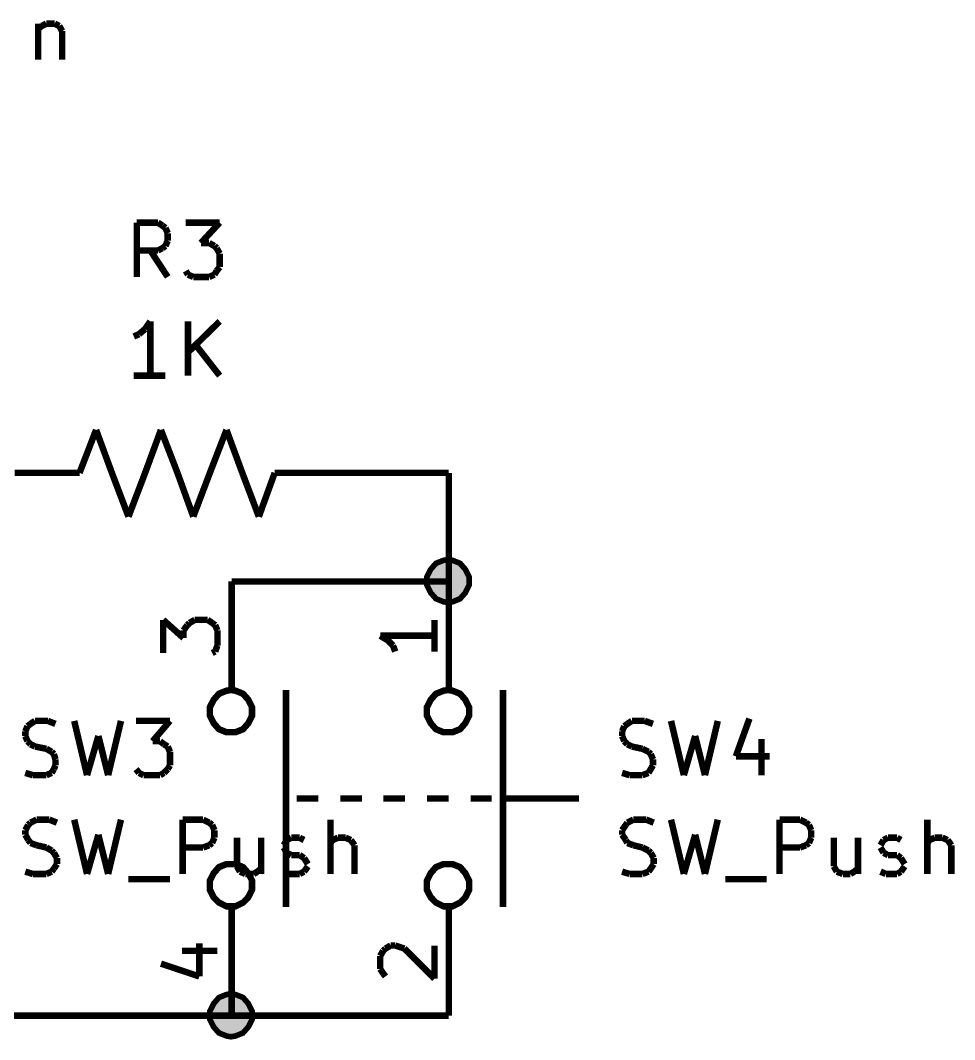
# Model space of a CAD drawing. Header units: millimetres. Extents: x 10 to 287, y 10 to 200.
# Drawn here: x 151.26 to 173.13, y 69.77 to 93.61 of the extents above; entities that cross this region are included whole.
import ezdxf

# ---------------------------------------------------------------- set-up
doc = ezdxf.new("R2010")
doc.units = ezdxf.units.MM
doc.layers.add('H', color=7, linetype='Continuous')
doc.layers.add('P', color=7, linetype='Continuous')

msp = doc.modelspace()

# ---------------------------------------------------------------- hatches: boundary and pattern name
at = {"layer": 'H', "linetype": 'Continuous'}
for points in [[(161.29, 79.992), (161.184, 79.992), (161.008, 80.081), (160.867, 80.204), (160.796, 80.38), (160.778, 80.486), (160.796, 80.592), (160.867, 80.768), (161.008, 80.892), (161.184, 80.98), (161.29, 80.98), (161.378, 80.98), (161.555, 80.892), (161.696, 80.768), (161.766, 80.592), (161.784, 80.486), (161.766, 80.38), (161.696, 80.204), (161.555, 80.081), (161.378, 79.992), (161.29, 79.992)], [(156.192, 69.832), (156.104, 69.832), (155.928, 69.921), (155.787, 70.044), (155.716, 70.22), (155.698, 70.326), (155.716, 70.432), (155.787, 70.608), (155.928, 70.732), (156.104, 70.82), (156.192, 70.82), (156.298, 70.82), (156.475, 70.732), (156.616, 70.608), (156.686, 70.432), (156.704, 70.326), (156.686, 70.22), (156.616, 70.044), (156.475, 69.921), (156.298, 69.832), (156.192, 69.832)]]:
    msp.add_hatch(color=256, dxfattribs=at).paths.add_polyline_path(points)

# ---------------------------------------------------------------- linework, layer by layer
at = {"layer": 'P'}
for points, const_width in [([(151.677, 93.539), (151.677, 92.692)], 0.152), ([(151.677, 93.416), (151.765, 93.486)], 0.152), ([(151.765, 93.486), (151.871, 93.539)], 0.152), ([(151.871, 93.539), (152.065, 93.539)], 0.152), ([(152.065, 93.539), (152.171, 93.486)], 0.152), ([(152.171, 93.486), (152.241, 93.363)], 0.152), ([(152.241, 93.363), (152.241, 92.692)], 0.152), ([(153.988, 87.612), (153.988, 88.882)], 0.152), ([(153.988, 88.882), (154.481, 88.882)], 0.152), ([(154.481, 88.882), (154.587, 88.812)], 0.152), ([(154.587, 88.812), (154.658, 88.759)], 0.152), ([(154.658, 88.759), (154.711, 88.635)], 0.152), ([(155.134, 88.882), (155.928, 88.882)], 0.152), ([(155.928, 88.882), (155.487, 88.406)], 0.152), ([(154.711, 88.459), (154.658, 88.336)], 0.152), ([(154.711, 88.635), (154.711, 88.459)], 0.152), ([(154.481, 88.23), (153.988, 88.23)], 0.152), ([(154.711, 87.612), (154.305, 88.23)], 0.152), ([(154.587, 88.283), (154.481, 88.23)], 0.152), ([(154.658, 88.336), (154.587, 88.283)], 0.152), ([(155.487, 88.406), (155.681, 88.406)], 0.152), ([(155.681, 88.406), (155.804, 88.336)], 0.152), ([(155.804, 88.336), (155.857, 88.283)], 0.152), ([(155.857, 88.283), (155.928, 88.159)], 0.152), ([(155.928, 88.159), (155.928, 87.842)], 0.152), ([(155.187, 87.665), (155.134, 87.753)], 0.152), ([(155.857, 87.753), (155.804, 87.665)], 0.152), ([(155.928, 87.842), (155.857, 87.753)], 0.152), ([(155.31, 87.612), (155.187, 87.665)], 0.152), ([(155.681, 87.612), (155.31, 87.612)], 0.152), ([(155.804, 87.665), (155.681, 87.612)], 0.152), ([(154.305, 86.572), (154.182, 86.395)], 0.152), ([(154.305, 85.302), (154.305, 86.572)], 0.152), ([(155.187, 85.302), (155.187, 86.572)], 0.152), ([(155.928, 86.572), (155.187, 85.848)], 0.152), ([(154.04, 86.272), (153.917, 86.219)], 0.152), ([(154.182, 86.395), (154.04, 86.272)], 0.152), ([(155.928, 85.302), (155.363, 86.025)], 0.152), ([(154.658, 85.302), (153.917, 85.302)], 0.152), ([(153.035, 84.032), (152.647, 83.026)], 0.152), ([(153.405, 83.026), (153.035, 84.032)], 0.152), ([(154.552, 84.032), (154.182, 83.026)], 0.152), ([(154.94, 83.026), (154.552, 84.032)], 0.152), ([(156.087, 84.032), (155.698, 83.026)], 0.152), ([(156.457, 83.026), (156.087, 84.032)], 0.152), ([(152.4, 83.026), (151.13, 83.026)], 0.152), ([(152.647, 83.026), (152.4, 83.026)], 0.152), ([(153.793, 82.003), (153.405, 83.026)], 0.152), ([(154.182, 83.026), (153.793, 82.003)], 0.152), ([(155.31, 82.003), (154.94, 83.026)], 0.152), ([(155.698, 83.026), (155.31, 82.003)], 0.152), ([(156.845, 82.003), (156.457, 83.026)], 0.152), ([(157.215, 83.026), (156.845, 82.003)], 0.152), ([(157.215, 83.026), (157.48, 83.026)], 0.152), ([(157.48, 83.026), (158.75, 83.026)], 0.152), ([(161.29, 83.026), (158.75, 83.026)], 0.152), ([(161.29, 80.486), (161.29, 83.026)], 0.152), ([(161.766, 80.486), (161.766, 80.592), (161.678, 80.768), (161.555, 80.91), (161.378, 80.98), (161.272, 80.998), (161.167, 80.98), (160.99, 80.91), (160.867, 80.768), (160.778, 80.592), (160.778, 80.504), (160.778, 80.398), (160.867, 80.222), (160.99, 80.081), (161.167, 80.01), (161.272, 79.992), (161.378, 80.01), (161.555, 80.081), (161.678, 80.222), (161.766, 80.398), (161.766, 80.486), (161.766, 80.486)], 0.132), ([(156.21, 77.946), (156.21, 80.486)], 0.152), ([(156.21, 80.486), (161.29, 80.486)], 0.152), ([(161.29, 77.946), (161.29, 80.486)], 0.152), ([(154.605, 78.811), (154.605, 79.587)], 0.152), ([(154.605, 79.587), (155.081, 79.163)], 0.152), ([(155.222, 79.516), (155.346, 79.587)], 0.152), ([(155.346, 79.587), (155.646, 79.587)], 0.152), ([(155.646, 79.587), (155.751, 79.516)], 0.152), ([(160.955, 79.587), (160.955, 78.846)], 0.152), ([(155.081, 79.34), (155.169, 79.463)], 0.152), ([(155.169, 79.463), (155.222, 79.516)], 0.152), ([(155.751, 79.516), (155.822, 79.463)], 0.152), ([(155.822, 79.463), (155.875, 79.34)], 0.152), ([(155.081, 79.163), (155.081, 79.34)], 0.152), ([(155.875, 79.34), (155.875, 78.987)], 0.152), ([(160.955, 79.216), (159.685, 79.216)], 0.152), ([(159.685, 79.216), (159.861, 79.11)], 0.152), ([(159.861, 79.11), (159.985, 78.987)], 0.152), ([(155.875, 78.987), (155.822, 78.846)], 0.152), ([(159.985, 78.987), (160.038, 78.846)], 0.152), ([(155.822, 78.846), (155.751, 78.811)], 0.152), ([(156.686, 77.452), (156.686, 77.541), (156.598, 77.717), (156.475, 77.858), (156.298, 77.929), (156.192, 77.946), (156.087, 77.929), (155.91, 77.858), (155.787, 77.717), (155.698, 77.541), (155.698, 77.452), (155.698, 77.347), (155.787, 77.17), (155.91, 77.029), (156.087, 76.958), (156.192, 76.958), (156.298, 76.958), (156.475, 77.029), (156.598, 77.17), (156.686, 77.347), (156.686, 77.452), (156.686, 77.452)], 0.152), ([(157.48, 72.866), (157.48, 77.946)], 0.152), ([(161.766, 77.452), (161.766, 77.541), (161.678, 77.717), (161.555, 77.858), (161.378, 77.929), (161.272, 77.946), (161.167, 77.929), (160.99, 77.858), (160.867, 77.717), (160.778, 77.541), (160.778, 77.452), (160.778, 77.347), (160.867, 77.17), (160.99, 77.029), (161.167, 76.958), (161.272, 76.958), (161.378, 76.958), (161.555, 77.029), (161.678, 77.17), (161.766, 77.347), (161.766, 77.452), (161.766, 77.452)], 0.152), ([(162.56, 72.866), (162.56, 77.946)], 0.152), ([(151.5, 77.153), (151.606, 77.223)], 0.152), ([(151.606, 77.223), (151.906, 77.223)], 0.152), ([(151.906, 77.223), (152.083, 77.153)], 0.152), ([(152.523, 77.223), (152.823, 75.953)], 0.152), ([(153.317, 75.953), (153.617, 77.223)], 0.152), ([(153.97, 77.223), (154.764, 77.223)], 0.152), ([(154.764, 77.223), (154.358, 76.747)], 0.152), ([(165.47, 77.153), (165.576, 77.223)], 0.152), ([(165.576, 77.223), (165.876, 77.223)], 0.152), ([(165.876, 77.223), (166.07, 77.153)], 0.152), ([(166.493, 77.223), (166.793, 75.953)], 0.152), ([(167.287, 75.953), (167.587, 77.223)], 0.152), ([(168.328, 77.276), (168.01, 76.394)], 0.152), ([(151.377, 76.976), (151.43, 77.1)], 0.152), ([(151.377, 76.87), (151.377, 76.976)], 0.152), ([(151.43, 77.1), (151.5, 77.153)], 0.152), ([(165.347, 76.976), (165.4, 77.1)], 0.152), ([(165.347, 76.87), (165.347, 76.976)], 0.152), ([(165.4, 77.1), (165.47, 77.153)], 0.152), ([(151.43, 76.747), (151.377, 76.87)], 0.152), ([(151.5, 76.676), (151.43, 76.747)], 0.152), ([(152.823, 75.953), (153.088, 76.87)], 0.152), ([(153.088, 76.87), (153.317, 75.953)], 0.152), ([(154.358, 76.747), (154.534, 76.747)], 0.152), ([(154.534, 76.747), (154.623, 76.676)], 0.152), ([(165.4, 76.747), (165.347, 76.87)], 0.152), ([(165.47, 76.676), (165.4, 76.747)], 0.152), ([(166.793, 75.953), (167.058, 76.87)], 0.152), ([(167.058, 76.87), (167.287, 75.953)], 0.152), ([(168.61, 76.8), (168.61, 75.953)], 0.152), ([(151.606, 76.623), (151.5, 76.676)], 0.152), ([(151.871, 76.57), (151.606, 76.623)], 0.152), ([(151.994, 76.5), (151.871, 76.57)], 0.152), ([(152.047, 76.447), (151.994, 76.5)], 0.152), ([(154.623, 76.676), (154.711, 76.623)], 0.152), ([(154.711, 76.623), (154.764, 76.5)], 0.152), ([(154.764, 76.5), (154.764, 76.182)], 0.152), ([(165.576, 76.623), (165.47, 76.676)], 0.152), ([(165.823, 76.57), (165.576, 76.623)], 0.152), ([(165.964, 76.5), (165.823, 76.57)], 0.152), ([(166.017, 76.447), (165.964, 76.5)], 0.152), ([(152.083, 76.323), (152.047, 76.447)], 0.152), ([(152.083, 76.182), (152.083, 76.323)], 0.152), ([(166.07, 76.323), (166.017, 76.447)], 0.152), ([(166.07, 76.182), (166.07, 76.323)], 0.152), ([(168.01, 76.394), (168.804, 76.394)], 0.152), ([(151.377, 76.006), (151.553, 75.953)], 0.152), ([(151.871, 75.953), (151.994, 76.006)], 0.152), ([(151.994, 76.006), (152.047, 76.094)], 0.152), ([(152.047, 76.094), (152.083, 76.182)], 0.152), ([(154.04, 76.006), (153.97, 76.094)], 0.152), ([(154.146, 75.953), (154.04, 76.006)], 0.152), ([(154.623, 76.006), (154.534, 75.953)], 0.152), ([(154.711, 76.094), (154.623, 76.006)], 0.152), ([(154.764, 76.182), (154.711, 76.094)], 0.152), ([(165.347, 76.006), (165.523, 75.953)], 0.152), ([(165.823, 75.953), (165.964, 76.006)], 0.152), ([(165.964, 76.006), (166.017, 76.094)], 0.152), ([(166.017, 76.094), (166.07, 76.182)], 0.152), ([(151.553, 75.953), (151.871, 75.953)], 0.152), ([(154.534, 75.953), (154.146, 75.953)], 0.152), ([(165.523, 75.953), (165.823, 75.953)], 0.152), ([(158.238, 75.406), (157.727, 75.406)], 0.152), ([(159.262, 75.406), (158.75, 75.406)], 0.152), ([(159.755, 75.406), (160.267, 75.406)], 0.152), ([(160.778, 75.406), (161.29, 75.406)], 0.152), ([(161.802, 75.406), (162.295, 75.406)], 0.152), ([(162.56, 75.406), (164.342, 75.406)], 0.152), ([(151.448, 74.789), (151.5, 74.842)], 0.152), ([(151.5, 74.842), (151.642, 74.912)], 0.152), ([(151.642, 74.912), (151.941, 74.912)], 0.152), ([(151.941, 74.912), (152.118, 74.842)], 0.152), ([(152.523, 74.912), (152.823, 73.642)], 0.152), ([(153.317, 73.642), (153.617, 74.912)], 0.152), ([(155.063, 73.642), (155.063, 74.912)], 0.152), ([(155.063, 74.912), (155.54, 74.912)], 0.152), ([(155.54, 74.912), (155.681, 74.842)], 0.152), ([(155.681, 74.842), (155.751, 74.789)], 0.152), ([(158.521, 73.642), (158.521, 74.912)], 0.152), ([(165.435, 74.789), (165.47, 74.842)], 0.152), ([(165.47, 74.842), (165.612, 74.912)], 0.152), ([(165.612, 74.912), (165.911, 74.912)], 0.152), ([(165.911, 74.912), (166.088, 74.842)], 0.152), ([(166.493, 74.912), (166.793, 73.642)], 0.152), ([(167.287, 73.642), (167.587, 74.912)], 0.152), ([(169.033, 73.642), (169.033, 74.912)], 0.152), ([(169.033, 74.912), (169.51, 74.912)], 0.152), ([(169.51, 74.912), (169.651, 74.842)], 0.152), ([(169.651, 74.842), (169.721, 74.789)], 0.152), ([(172.491, 73.642), (172.491, 74.912)], 0.152), ([(151.377, 74.665), (151.448, 74.789)], 0.152), ([(151.377, 74.56), (151.377, 74.665)], 0.152), ([(155.751, 74.789), (155.804, 74.665)], 0.152), ([(155.804, 74.665), (155.804, 74.489)], 0.152), ([(165.347, 74.665), (165.435, 74.789)], 0.152), ([(165.347, 74.56), (165.347, 74.665)], 0.152), ([(169.721, 74.789), (169.774, 74.665)], 0.152), ([(169.774, 74.665), (169.774, 74.489)], 0.152), ([(151.448, 74.436), (151.377, 74.56)], 0.152), ([(151.5, 74.366), (151.448, 74.436)], 0.152), ([(151.642, 74.313), (151.5, 74.366)], 0.152), ([(152.823, 73.642), (153.088, 74.56)], 0.152), ([(153.088, 74.56), (153.317, 73.642)], 0.152), ([(155.751, 74.366), (155.681, 74.313)], 0.152), ([(155.804, 74.489), (155.751, 74.366)], 0.152), ([(156.333, 74.489), (156.333, 73.819)], 0.152), ([(156.898, 74.489), (156.898, 73.642)], 0.152), ([(157.427, 74.313), (157.498, 74.436)], 0.152), ([(157.498, 74.436), (157.603, 74.489)], 0.152), ([(157.603, 74.489), (157.798, 74.489)], 0.152), ([(157.798, 74.489), (157.903, 74.436)], 0.152), ([(158.574, 74.436), (158.521, 74.366)], 0.152), ([(158.697, 74.489), (158.574, 74.436)], 0.152), ([(158.873, 74.489), (158.697, 74.489)], 0.152), ([(158.997, 74.436), (158.873, 74.489)], 0.152), ([(159.085, 74.313), (158.997, 74.436)], 0.152), ([(165.435, 74.436), (165.347, 74.56)], 0.152), ([(165.47, 74.366), (165.435, 74.436)], 0.152), ([(165.612, 74.313), (165.47, 74.366)], 0.152), ([(166.793, 73.642), (167.058, 74.56)], 0.152), ([(167.058, 74.56), (167.287, 73.642)], 0.152), ([(169.721, 74.366), (169.651, 74.313)], 0.152), ([(169.774, 74.489), (169.721, 74.366)], 0.152), ([(170.303, 74.489), (170.303, 73.819)], 0.152), ([(170.868, 74.489), (170.868, 73.642)], 0.152), ([(171.397, 74.313), (171.468, 74.436)], 0.152), ([(171.468, 74.436), (171.573, 74.489)], 0.152), ([(171.573, 74.489), (171.785, 74.489)], 0.152), ([(171.785, 74.489), (171.873, 74.436)], 0.152), ([(172.544, 74.436), (172.491, 74.366)], 0.152), ([(172.667, 74.489), (172.544, 74.436)], 0.152), ([(172.843, 74.489), (172.667, 74.489)], 0.152), ([(172.967, 74.436), (172.843, 74.489)], 0.152), ([(173.055, 74.313), (172.967, 74.436)], 0.152), ([(151.871, 74.26), (151.642, 74.313)], 0.152), ([(151.994, 74.189), (151.871, 74.26)], 0.152), ([(152.047, 74.136), (151.994, 74.189)], 0.152), ([(152.118, 74.013), (152.047, 74.136)], 0.152), ([(155.54, 74.26), (155.063, 74.26)], 0.152), ([(155.681, 74.313), (155.54, 74.26)], 0.152), ([(157.498, 74.136), (157.427, 74.26)], 0.152), ([(157.603, 74.083), (157.498, 74.136)], 0.152), ([(159.085, 73.642), (159.085, 74.313)], 0.152), ([(165.823, 74.26), (165.612, 74.313)], 0.152), ([(165.964, 74.189), (165.823, 74.26)], 0.152), ([(166.017, 74.136), (165.964, 74.189)], 0.152), ([(166.088, 74.013), (166.017, 74.136)], 0.152), ([(169.51, 74.26), (169.033, 74.26)], 0.152), ([(169.651, 74.313), (169.51, 74.26)], 0.152), ([(171.468, 74.136), (171.397, 74.26)], 0.152), ([(171.573, 74.083), (171.468, 74.136)], 0.152), ([(173.055, 73.642), (173.055, 74.313)], 0.152), ([(152.047, 73.766), (152.118, 73.872)], 0.152), ([(152.118, 73.872), (152.118, 74.013)], 0.152), ([(156.686, 73.378), (156.686, 73.484), (156.598, 73.66), (156.475, 73.801), (156.298, 73.872), (156.192, 73.872), (156.087, 73.872), (155.91, 73.801), (155.787, 73.66), (155.698, 73.484), (155.698, 73.378), (155.698, 73.272), (155.787, 73.096), (155.91, 72.972), (156.087, 72.884), (156.192, 72.884), (156.298, 72.884), (156.475, 72.972), (156.598, 73.096), (156.686, 73.272), (156.686, 73.378), (156.686, 73.378)], 0.152), ([(157.798, 74.083), (157.603, 74.083)], 0.152), ([(157.903, 74.013), (157.798, 74.083)], 0.152), ([(157.992, 73.872), (157.903, 74.013)], 0.152), ([(161.766, 73.378), (161.766, 73.484), (161.678, 73.66), (161.555, 73.801), (161.378, 73.872), (161.272, 73.872), (161.167, 73.872), (160.99, 73.801), (160.867, 73.66), (160.778, 73.484), (160.778, 73.378), (160.778, 73.272), (160.867, 73.096), (160.99, 72.972), (161.167, 72.884), (161.272, 72.884), (161.378, 72.884), (161.555, 72.972), (161.678, 73.096), (161.766, 73.272), (161.766, 73.378), (161.766, 73.378)], 0.152), ([(166.017, 73.766), (166.088, 73.872)], 0.152), ([(166.088, 73.872), (166.088, 74.013)], 0.152), ([(171.785, 74.083), (171.573, 74.083)], 0.152), ([(171.873, 74.013), (171.785, 74.083)], 0.152), ([(171.962, 73.872), (171.873, 74.013)], 0.152), ([(151.377, 73.695), (151.553, 73.642)], 0.152), ([(151.553, 73.642), (151.871, 73.642)], 0.152), ([(151.871, 73.642), (151.994, 73.695)], 0.152), ([(151.994, 73.695), (152.047, 73.766)], 0.152), ([(156.333, 73.819), (156.404, 73.695)], 0.152), ([(156.404, 73.695), (156.528, 73.642)], 0.152), ([(156.528, 73.642), (156.722, 73.642)], 0.152), ([(156.722, 73.642), (156.81, 73.695)], 0.152), ([(156.81, 73.695), (156.898, 73.766)], 0.152), ([(157.427, 73.695), (157.551, 73.642)], 0.152), ([(157.551, 73.642), (157.798, 73.642)], 0.152), ([(157.798, 73.642), (157.903, 73.695)], 0.152), ([(157.903, 73.695), (157.992, 73.819)], 0.152), ([(165.347, 73.695), (165.523, 73.642)], 0.152), ([(165.523, 73.642), (165.823, 73.642)], 0.152), ([(165.823, 73.642), (165.964, 73.695)], 0.152), ([(165.964, 73.695), (166.017, 73.766)], 0.152), ([(170.303, 73.819), (170.374, 73.695)], 0.152), ([(170.374, 73.695), (170.515, 73.642)], 0.152), ([(170.515, 73.642), (170.692, 73.642)], 0.152), ([(170.692, 73.642), (170.78, 73.695)], 0.152), ([(170.78, 73.695), (170.868, 73.766)], 0.152), ([(171.397, 73.695), (171.521, 73.642)], 0.152), ([(171.521, 73.642), (171.785, 73.642)], 0.152), ([(171.785, 73.642), (171.873, 73.695)], 0.152), ([(171.873, 73.695), (171.962, 73.819)], 0.152), ([(153.793, 73.519), (154.764, 73.519)], 0.152), ([(167.763, 73.519), (168.734, 73.519)], 0.152), ([(156.21, 72.866), (156.21, 70.326)], 0.152), ([(161.29, 72.866), (161.29, 70.326)], 0.152), ([(155.452, 71.243), (155.452, 72.02)], 0.152), ([(159.808, 71.896), (159.932, 71.967)], 0.152), ([(159.932, 71.967), (160.038, 71.967)], 0.152), ([(160.038, 71.967), (160.249, 71.896)], 0.152), ([(160.955, 71.191), (160.955, 71.967)], 0.152), ([(155.046, 71.843), (155.875, 71.843)], 0.152), ([(159.685, 71.72), (159.755, 71.843)], 0.152), ([(159.685, 71.42), (159.685, 71.72)], 0.152), ([(159.755, 71.843), (159.808, 71.896)], 0.152), ([(160.249, 71.896), (160.955, 71.191)], 0.152), ([(154.552, 71.543), (155.452, 71.243)], 0.152), ([(159.755, 71.314), (159.685, 71.42)], 0.152), ([(159.808, 71.243), (159.755, 71.314)], 0.152), ([(156.686, 70.326), (156.686, 70.432), (156.598, 70.608), (156.475, 70.75), (156.298, 70.82), (156.192, 70.838), (156.087, 70.82), (155.91, 70.75), (155.787, 70.608), (155.698, 70.432), (155.698, 70.344), (155.698, 70.238), (155.787, 70.062), (155.91, 69.921), (156.087, 69.85), (156.192, 69.832), (156.298, 69.85), (156.475, 69.921), (156.598, 70.062), (156.686, 70.238), (156.686, 70.326), (156.686, 70.326)], 0.132), ([(147.32, 70.326), (156.21, 70.326)], 0.152), ([(156.21, 70.326), (161.29, 70.326)], 0.152)]:
    msp.add_lwpolyline(points, dxfattribs=dict(at, const_width=const_width))

doc.saveas('drawing.dxf')
